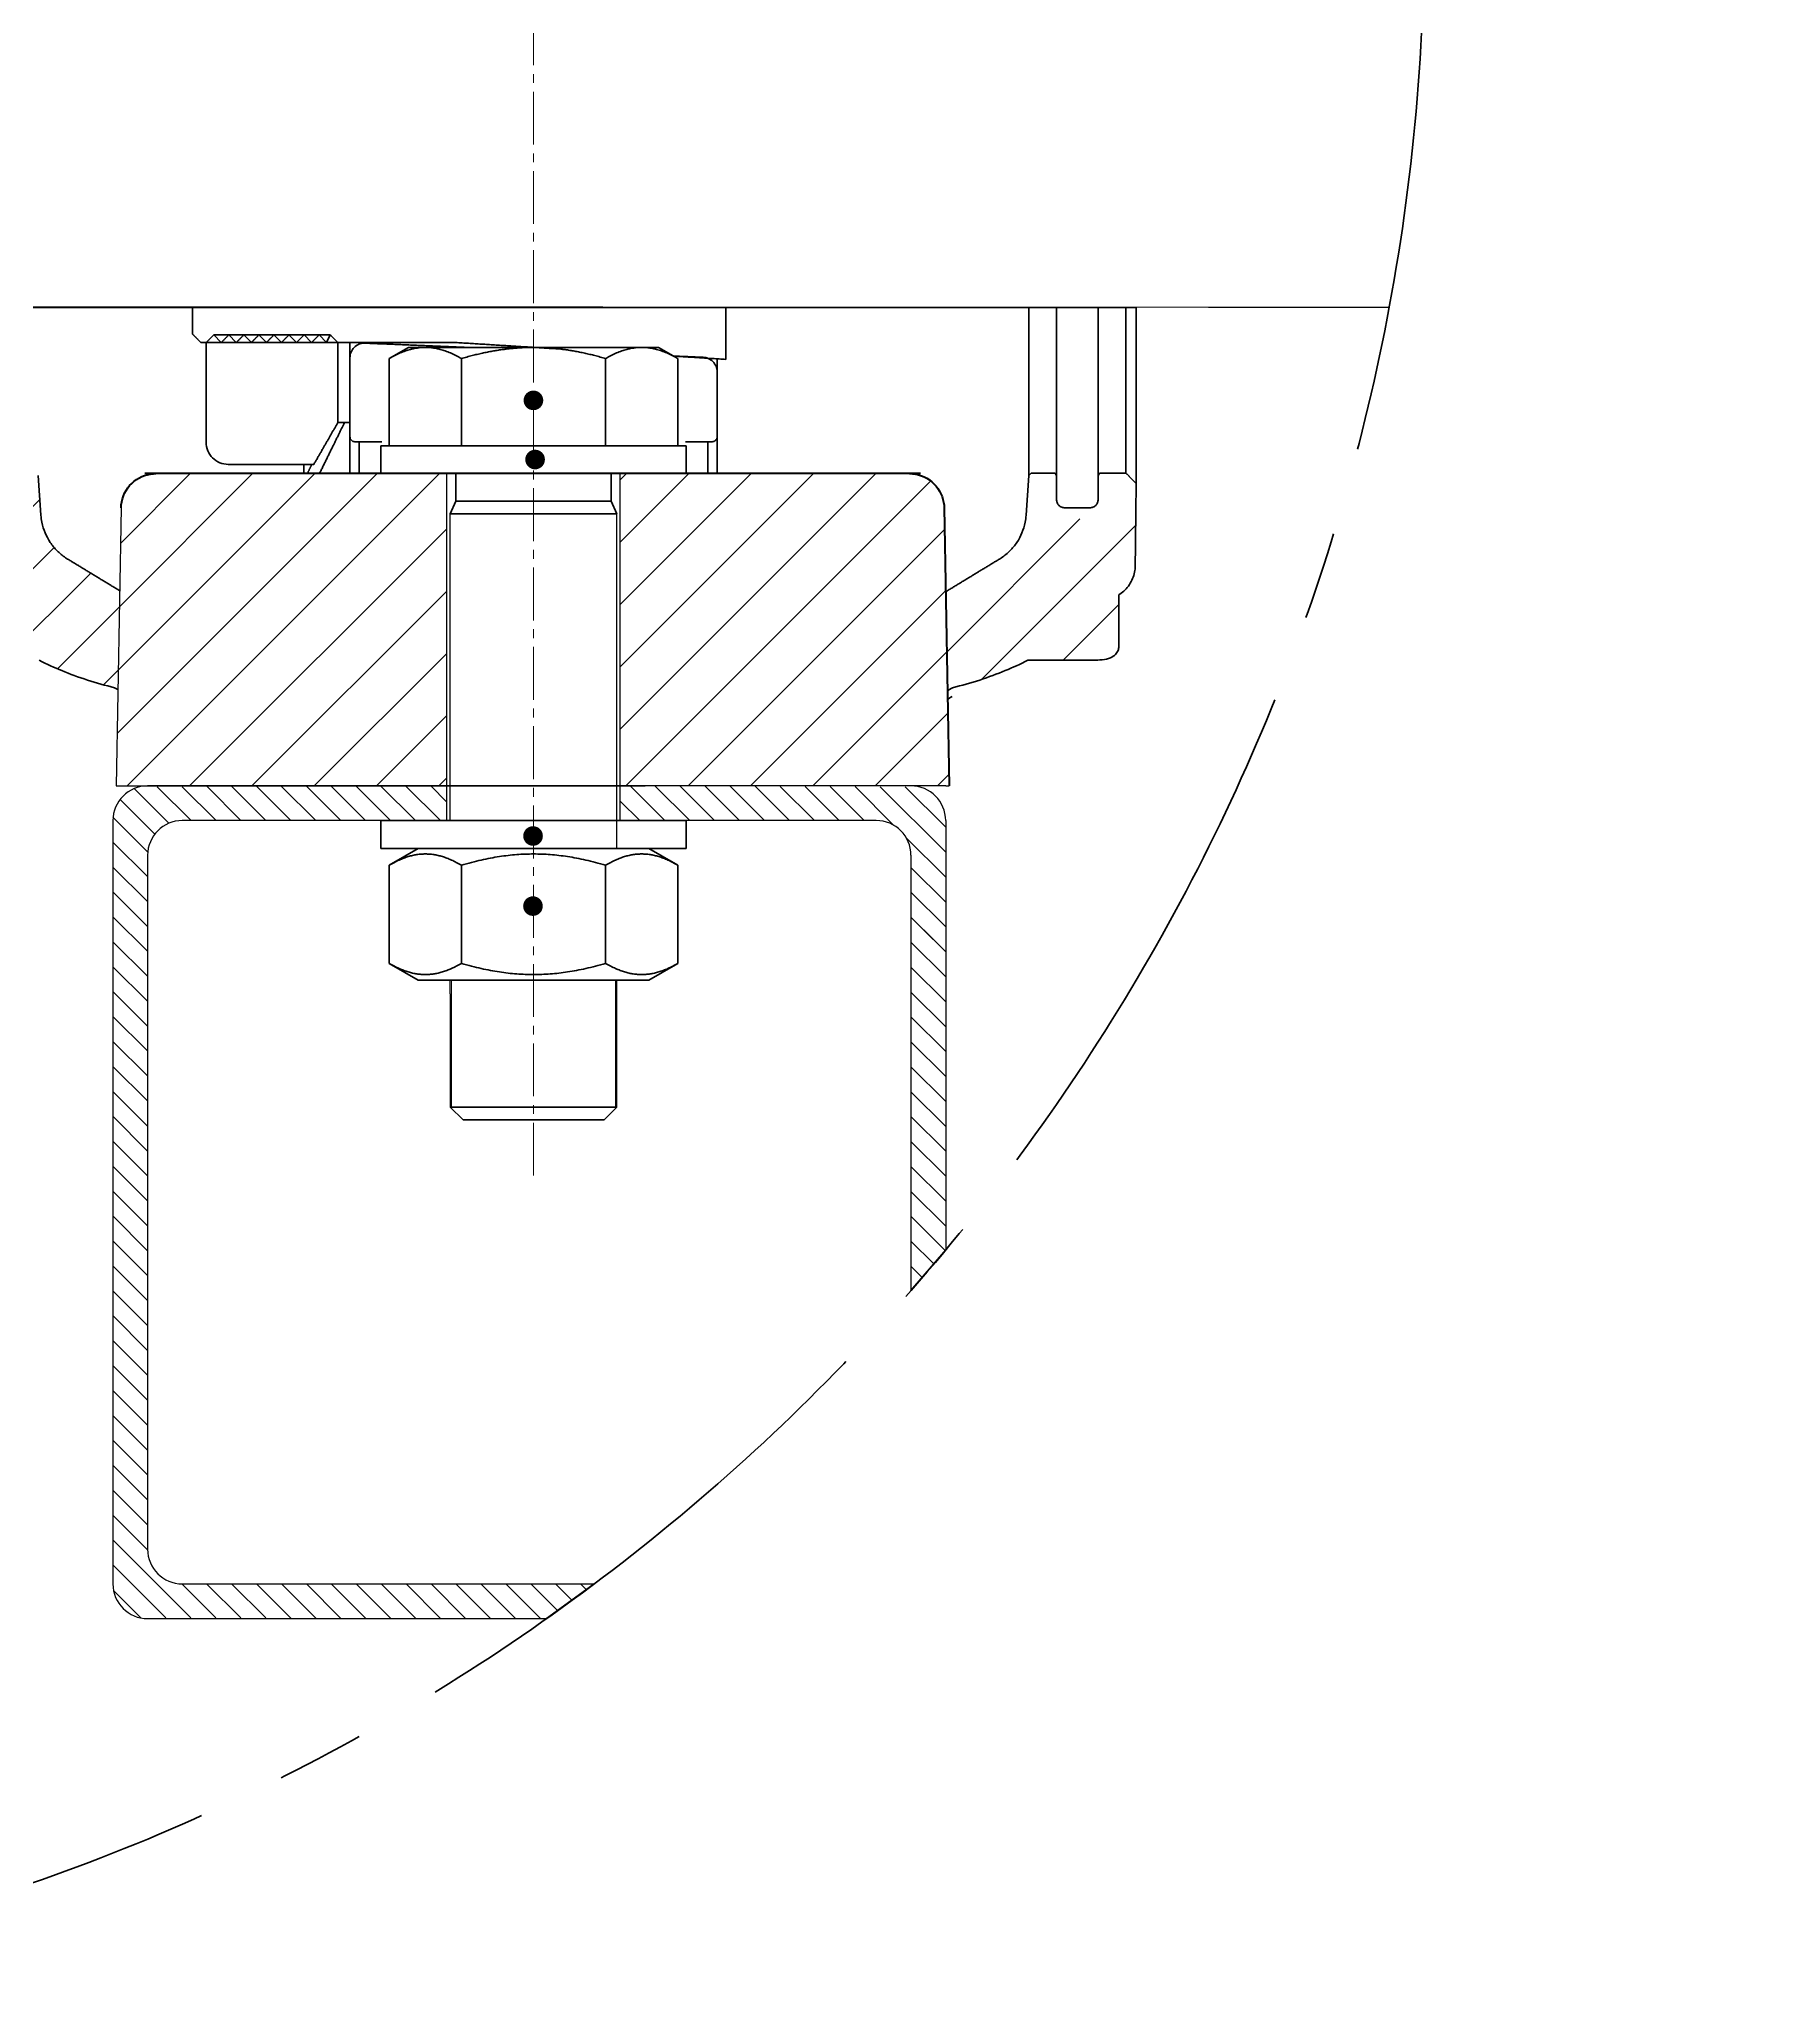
# Model space of a CAD drawing. Header units: millimetres. Extents: x 29178 to 37588, y 1365 to 7305.
# Drawn here: x 34934 to 35561, y 3481 to 4186 of the extents above; entities that cross this region are included whole.
import ezdxf

# ---------------------------------------------------------------- set-up
doc = ezdxf.new("R2010")
doc.units = ezdxf.units.MM
doc.linetypes.add('CENTER2', pattern=[28.575, 19.05, -3.175, 3.175, -3.175])
for name, color, linetype, lineweight in [('AM_0', 7, 'Continuous', 50), ('CENTRO', 1, 'CENTER2', 15), ('CONTORNO', 7, 'Continuous', 35), ('CORTE', 6, 'CENTER2', 35), ('Visível (ISO)', 7, 'Continuous', 35)]:
    doc.layers.add(name, color=color, linetype=linetype, lineweight=lineweight)

msp = doc.modelspace()

# ---------------------------------------------------------------- hatches: boundary and pattern name
h = msp.add_hatch()
h.set_pattern_fill('ANSI31', color=4, scale=5)
edge = h.paths.add_edge_path()
edge.add_spline(control_points=[(34963.38, 3987.21), (34953.76, 3993.05), (34944.63, 3998.6)], knot_values=[0.31271, 0.31271, 0.31271, 1.199794, 1.199794, 1.199794], weights=[1.000235, 1.000451, 1], degree=2, periodic=0)
edge.add_spline(control_points=[(34944.63, 3998.6), (34944.38, 3998.75), (34944.13, 3998.91), (34942.77, 3999.82), (34941.73, 4000.69), (34939.98, 4002.44), (34939.11, 4003.48), (34937.61, 4005.73), (34936.98, 4006.93), (34936.04, 4009.22), (34935.63, 4010.52), (34935.2, 4012.69), (34935.09, 4013.54), (34935.03, 4014.37)], knot_values=[0.412764, 0.412764, 0.412764, 0.412764, 0.445197, 0.445197, 0.593733, 0.593733, 0.742543, 0.742543, 0.891353, 0.891353, 1.040438, 1.040438, 1.135108, 1.135108, 1.135108, 1.135108], degree=3, periodic=0)
edge.add_line((34935.03, 4014.37), (34934.03, 4028.71))
edge.add_line((34934.03, 4028.71), (34933.16, 4029.59))
edge.add_line((34933.16, 4029.59), (34924.55, 4029.59))
edge.add_line((34924.55, 4029.59), (34924.05, 4028.72))
edge.add_line((34924.05, 4028.72), (34924.05, 4019.74))
edge.add_spline(control_points=[(34924.05, 4020.07), (34924.05, 4019.7), (34923.96, 4019.27), (34923.68, 4018.58), (34923.43, 4018.21), (34922.91, 4017.69), (34922.54, 4017.44), (34921.86, 4017.16), (34921.43, 4017.07), (34921.06, 4017.07)], knot_values=[-0.178016, -0.178016, -0.178016, -0.178016, -0.133387, -0.133387, -0.088838, -0.088838, -0.044381, -0.044381, 0, 0, 0, 0], degree=3, periodic=0)
edge.add_line((34921.06, 4017.07), (34911.74, 4017.07))
edge.add_spline(control_points=[(34912.07, 4017.07), (34911.7, 4017.07), (34911.27, 4017.16), (34910.59, 4017.44), (34910.22, 4017.69), (34909.69, 4018.21), (34909.45, 4018.58), (34909.16, 4019.27), (34909.08, 4019.7), (34909.08, 4020.07)], knot_values=[0, 0, 0, 0, 0.044381, 0.044381, 0.088838, 0.088838, 0.133387, 0.133387, 0.178016, 0.178016, 0.178016, 0.178016], degree=3, periodic=0)
edge.add_line((34909.08, 4020.07), (34909.08, 4028.72))
edge.add_line((34909.08, 4028.72), (34908.58, 4029.59))
edge.add_line((34908.58, 4029.59), (34899.1, 4029.59))
edge.add_spline(control_points=[(34899.1, 4029.59), (34897.25, 4027.74), (34895.37, 4025.85)], knot_values=[0, 0, 0, 0.211407, 0.211407, 0.211407], weights=[1, 1.000051, 1], degree=2, periodic=0)
edge.add_spline(control_points=[(34895.37, 4025.85), (34895.53, 4012.02), (34895.72, 3995.99)], knot_values=[17.331748, 17.331748, 17.331748, 17.433233, 17.433233, 17.433233], weights=[1.14897, 1.076167, 1.002507], degree=2, periodic=0)
edge.add_spline(control_points=[(34895.72, 3995.99), (34895.74, 3995.33), (34895.82, 3994.62), (34896.12, 3993.1), (34896.37, 3992.29), (34896.97, 3990.85), (34897.36, 3990.1), (34898.3, 3988.69), (34898.84, 3988.04), (34899.93, 3986.95), (34900.58, 3986.4), (34901.39, 3985.86), (34901.5, 3985.79), (34901.61, 3985.72)], knot_values=[2.248708, 2.248708, 2.248708, 2.248708, 2.326673, 2.326673, 2.41993, 2.41993, 2.513049, 2.513049, 2.606168, 2.606168, 2.699139, 2.699139, 2.713298, 2.713298, 2.713298, 2.713298], degree=3, periodic=0)
edge.add_line((34901.61, 3985.72), (34901.61, 3967.13))
edge.add_spline(control_points=[(34901.61, 3967.13), (34901.61, 3966.65), (34901.72, 3966.1), (34902.1, 3965.17), (34902.46, 3964.64), (34903.31, 3963.78), (34904, 3963.33), (34906.43, 3962.25), (34908.78, 3962.18), (34910.8, 3962.17)], knot_values=[0.453366, 0.453366, 0.453366, 0.453366, 0.510488, 0.510488, 0.574028, 0.574028, 0.656128, 0.656128, 0.894397, 0.894397, 0.894397, 0.894397], degree=3, periodic=0)
edge.add_line((34910.8, 3962.17), (34934.38, 3962.14))
edge.add_spline(control_points=[(34934.38, 3962.14), (34937.13, 3960.76), (34939.87, 3959.51), (34948.4, 3955.98), (34954.87, 3953.83), (34961.57, 3952.25)], knot_values=[41.282444, 41.282444, 41.282444, 41.282444, 41.632218, 41.632218, 42.392289, 42.392289, 42.392289, 42.392289], degree=3, periodic=0)
edge.add_spline(control_points=[(34961.57, 3952.25), (34961.86, 3952.09), (34962.15, 3951.91), (34962.54, 3951.65), (34962.65, 3951.57), (34962.75, 3951.5)], knot_values=[1.726102, 1.726102, 1.726102, 1.726102, 1.76337, 1.76337, 1.777959, 1.777959, 1.777959, 1.777959], degree=3, periodic=0)
edge.add_line((34962.75, 3951.5), (34963.38, 3987.21))
edge = h.paths.add_edge_path()
edge.add_spline(control_points=[(35323.34, 3985.72), (35323.45, 3985.79), (35323.55, 3985.86), (35324.36, 3986.4), (35325.01, 3986.95), (35326.11, 3988.04), (35326.65, 3988.69), (35327.59, 3990.1), (35327.98, 3990.85), (35328.57, 3992.29), (35328.83, 3993.1), (35329.13, 3994.62), (35329.21, 3995.33), (35329.23, 3995.99)], knot_values=[0.264525, 0.264525, 0.264525, 0.264525, 0.278683, 0.278683, 0.371654, 0.371654, 0.464773, 0.464773, 0.557893, 0.557893, 0.651149, 0.651149, 0.729114, 0.729114, 0.729114, 0.729114], degree=3, periodic=0)
edge.add_spline(control_points=[(35329.23, 3995.99), (35329.32, 4003.76), (35329.4, 4011)], knot_values=[0.001727, 0.001727, 0.001727, 0.049127, 0.049127, 0.049127], weights=[1.002507, 1.036911, 1.071128], degree=2, periodic=0)
edge.add_line((35329.4, 4011), (35289.96, 4015.08))
edge.add_line((35289.96, 4015.08), (35289.91, 4014.37))
edge.add_spline(control_points=[(35289.91, 4014.37), (35289.86, 4013.54), (35289.74, 4012.69), (35289.31, 4010.52), (35288.91, 4009.22), (35287.96, 4006.93), (35287.33, 4005.73), (35285.84, 4003.48), (35284.97, 4002.44), (35283.22, 4000.69), (35282.18, 3999.82), (35280.82, 3998.91), (35280.57, 3998.75), (35280.32, 3998.6)], knot_values=[3.623664, 3.623664, 3.623664, 3.623664, 3.718334, 3.718334, 3.867419, 3.867419, 4.016229, 4.016229, 4.165039, 4.165039, 4.313575, 4.313575, 4.346009, 4.346009, 4.346009, 4.346009], degree=3, periodic=0)
edge.add_spline(control_points=[(35280.32, 3998.6), (35270.88, 3992.86), (35260.93, 3986.82)], knot_values=[0, 0, 0, 0.916565, 0.916565, 0.916565], weights=[1, 1.000465, 1.00022], degree=2, periodic=0)
edge.add_line((35260.93, 3986.82), (35261.55, 3951.01))
edge.add_spline(control_points=[(35261.55, 3951.01), (35261.86, 3951.26), (35262.18, 3951.5), (35262.8, 3951.91), (35263.09, 3952.09), (35263.38, 3952.25)], knot_values=[1.162635, 1.162635, 1.162635, 1.162635, 1.207047, 1.207047, 1.244314, 1.244314, 1.244314, 1.244314], degree=3, periodic=0)
edge.add_spline(control_points=[(35263.38, 3952.25), (35270.08, 3953.84), (35276.58, 3955.99), (35285.1, 3959.52), (35287.83, 3960.77), (35290.57, 3962.14)], knot_values=[44.571159, 44.571159, 44.571159, 44.571159, 45.332821, 45.332821, 45.680994, 45.680994, 45.680994, 45.680994], degree=3, periodic=0)
edge.add_line((35290.57, 3962.14), (35314.14, 3962.17))
edge.add_spline(control_points=[(35314.14, 3962.17), (35316.16, 3962.18), (35318.51, 3962.25), (35320.95, 3963.33), (35321.64, 3963.78), (35322.48, 3964.64), (35322.84, 3965.17), (35323.22, 3966.1), (35323.34, 3966.65), (35323.34, 3967.13)], knot_values=[0.919067, 0.919067, 0.919067, 0.919067, 1.157336, 1.157336, 1.239437, 1.239437, 1.302976, 1.302976, 1.360098, 1.360098, 1.360098, 1.360098], degree=3, periodic=0)
edge.add_line((35323.34, 3967.13), (35323.34, 3985.72))
edge = h.paths.add_edge_path()
edge.add_line((35012.65, 4489.49), (35024.33, 4489.49))
edge.add_line((35024.33, 4489.49), (35023.57, 4525.95))
edge.add_line((35023.57, 4525.95), (34980.16, 4524.31))
edge.add_spline(control_points=[(34980.16, 4524.31), (34979.48, 4524.3), (34978.75, 4524.22), (34977.21, 4523.91), (34976.4, 4523.66), (34974.98, 4523.07), (34974.23, 4522.68), (34972.84, 4521.75), (34972.19, 4521.21), (34971.1, 4520.12), (34970.56, 4519.47), (34969.63, 4518.07), (34969.23, 4517.32), (34968.64, 4515.89), (34968.39, 4515.08), (34968.08, 4513.53), (34968, 4512.78), (34967.99, 4512.08)], knot_values=[2.233798, 2.233798, 2.233798, 2.233798, 2.314138, 2.314138, 2.40665, 2.40665, 2.499237, 2.499237, 2.591824, 2.591824, 2.684506, 2.684506, 2.777187, 2.777187, 2.869956, 2.869956, 2.95232, 2.95232, 2.95232, 2.95232], degree=3, periodic=0)
edge.add_spline(control_points=[(34967.99, 4512.08), (34967.99, 4511.95), (34967.98, 4511.82)], knot_values=[21.809522, 21.809522, 21.809522, 21.810141, 21.810141, 21.810141], weights=[1.001626, 1.002082, 1.002537], degree=2, periodic=0)
edge.add_spline(control_points=[(34967.98, 4511.82), (34967.97, 4511.12), (34967.89, 4510.37), (34967.58, 4508.81), (34967.33, 4508), (34966.74, 4506.57), (34966.35, 4505.82), (34965.41, 4504.42), (34964.87, 4503.77), (34963.78, 4502.68), (34963.13, 4502.13), (34962.15, 4501.48), (34961.86, 4501.3), (34961.57, 4501.14)], knot_values=[1.726102, 1.726102, 1.726102, 1.726102, 1.808638, 1.808638, 1.901598, 1.901598, 1.994481, 1.994481, 2.087365, 2.087365, 2.180145, 2.180145, 2.217413, 2.217413, 2.217413, 2.217413], degree=3, periodic=0)
edge.add_spline(control_points=[(34961.57, 4501.14), (34954.87, 4499.55), (34948.4, 4497.41), (34939.87, 4493.88), (34937.13, 4492.63), (34934.38, 4491.25)], knot_values=[41.282444, 41.282444, 41.282444, 41.282444, 42.042515, 42.042515, 42.392289, 42.392289, 42.392289, 42.392289], degree=3, periodic=0)
edge.add_line((34934.38, 4491.25), (34910.8, 4491.21))
edge.add_spline(control_points=[(34910.8, 4491.21), (34908.78, 4491.2), (34906.43, 4491.14), (34904, 4490.06), (34903.31, 4489.61), (34902.46, 4488.75), (34902.1, 4488.22), (34901.72, 4487.29), (34901.61, 4486.73), (34901.61, 4486.26)], knot_values=[0.453366, 0.453366, 0.453366, 0.453366, 0.691635, 0.691635, 0.773735, 0.773735, 0.837275, 0.837275, 0.894397, 0.894397, 0.894397, 0.894397], degree=3, periodic=0)
edge.add_line((34901.61, 4486.26), (34901.61, 4467.66))
edge.add_spline(control_points=[(34901.61, 4467.66), (34901.5, 4467.6), (34901.39, 4467.53), (34900.58, 4466.99), (34899.93, 4466.44), (34898.84, 4465.35), (34898.3, 4464.69), (34897.36, 4463.29), (34896.97, 4462.54), (34896.37, 4461.1), (34896.12, 4460.29), (34895.82, 4458.77), (34895.74, 4458.06), (34895.72, 4457.4)], knot_values=[2.248708, 2.248708, 2.248708, 2.248708, 2.262866, 2.262866, 2.355838, 2.355838, 2.448957, 2.448957, 2.542076, 2.542076, 2.635333, 2.635333, 2.713298, 2.713298, 2.713298, 2.713298], degree=3, periodic=0)
edge.add_spline(control_points=[(34895.72, 4457.4), (34895.53, 4441.37), (34895.37, 4427.54)], knot_values=[17.331748, 17.331748, 17.331748, 17.433233, 17.433233, 17.433233], weights=[1.002507, 1.076167, 1.14897], degree=2, periodic=0)
edge.add_spline(control_points=[(34895.37, 4427.54), (34897.25, 4425.65), (34899.1, 4423.8)], knot_values=[0, 0, 0, 0.211407, 0.211407, 0.211407], weights=[1, 1.000051, 1], degree=2, periodic=0)
edge.add_line((34899.1, 4423.8), (34908.58, 4423.8))
edge.add_line((34908.58, 4423.8), (34909.08, 4424.67))
edge.add_line((34909.08, 4424.67), (34909.08, 4433.84))
edge.add_spline(control_points=[(34909.08, 4433.32), (34909.08, 4433.69), (34909.16, 4434.12), (34909.45, 4434.81), (34909.69, 4435.18), (34910.22, 4435.7), (34910.59, 4435.95), (34911.27, 4436.23), (34911.7, 4436.32), (34912.07, 4436.32)], knot_values=[0, 0, 0, 0, 0.044628, 0.044628, 0.089178, 0.089178, 0.133634, 0.133634, 0.178016, 0.178016, 0.178016, 0.178016], degree=3, periodic=0)
edge.add_line((34912.07, 4436.32), (34921.58, 4436.32))
edge.add_spline(control_points=[(34921.06, 4436.32), (34921.43, 4436.32), (34921.86, 4436.23), (34922.54, 4435.95), (34922.91, 4435.7), (34923.43, 4435.18), (34923.68, 4434.81), (34923.96, 4434.12), (34924.05, 4433.69), (34924.05, 4433.32)], knot_values=[-0.178016, -0.178016, -0.178016, -0.178016, -0.133634, -0.133634, -0.089178, -0.089178, -0.044628, -0.044628, 0, 0, 0, 0], degree=3, periodic=0)
edge.add_line((34924.05, 4433.32), (34924.05, 4424.67))
edge.add_line((34924.05, 4424.67), (34924.55, 4423.8))
edge.add_line((34924.55, 4423.8), (34933.16, 4423.8))
edge.add_line((34933.16, 4423.8), (34934.03, 4424.67))
edge.add_line((34934.03, 4424.67), (34935.03, 4439.02))
edge.add_spline(control_points=[(34935.03, 4439.02), (34935.09, 4439.85), (34935.2, 4440.7), (34935.63, 4442.87), (34936.04, 4444.17), (34936.98, 4446.46), (34937.61, 4447.66), (34939.11, 4449.91), (34939.98, 4450.95), (34941.73, 4452.7), (34942.77, 4453.57), (34944.13, 4454.48), (34944.38, 4454.64), (34944.63, 4454.79)], knot_values=[0.412764, 0.412764, 0.412764, 0.412764, 0.507433, 0.507433, 0.656519, 0.656519, 0.805329, 0.805329, 0.954139, 0.954139, 1.102674, 1.102674, 1.135108, 1.135108, 1.135108, 1.135108], degree=3, periodic=0)
edge.add_spline(control_points=[(34944.63, 4454.79), (34956.98, 4462.29), (34970.22, 4470.34)], knot_values=[0, 0, 0, 1.199794, 1.199794, 1.199794], weights=[1, 1.000609, 1], degree=2, periodic=0)
edge.add_spline(control_points=[(34970.22, 4470.34), (34971.12, 4470.88), (34972.04, 4471.34), (34974.07, 4472.18), (34975.36, 4472.59), (34978, 4473.11), (34979.35, 4473.23), (34980.58, 4473.23)], knot_values=[0, 0, 0, 0, 0.115908, 0.115908, 0.264072, 0.264072, 0.412235, 0.412235, 0.412235, 0.412235], degree=3, periodic=0)
edge.add_line((34980.58, 4473.23), (35012.65, 4473.23))
edge.add_line((35012.65, 4473.23), (35012.65, 4489.49))
edge = h.paths.add_edge_path()
edge.add_line((35112.47, 4532.43), (35077.04, 4532.43))
edge.add_spline(control_points=[(35077.04, 4532.43), (35076.72, 4530.2), (35076.4, 4527.95)], knot_values=[0.030538, 0.030538, 0.030538, 0.21196, 0.21196, 0.21196], weights=[1, 1.000011, 1.000003], degree=2, periodic=0)
edge.add_line((35076.4, 4527.95), (35058.34, 4527.27))
edge.add_line((35058.34, 4527.27), (35038.98, 4489.49))
edge.add_line((35038.98, 4489.49), (35112.47, 4489.49))
edge.add_line((35112.47, 4489.49), (35112.47, 4532.43))
edge = h.paths.add_edge_path()
edge.add_line((35181.11, 4526.72), (35148.55, 4527.95))
edge.add_spline(control_points=[(35148.55, 4527.95), (35148.23, 4530.2), (35147.91, 4532.43)], knot_values=[0, 0, 0, 0.181422, 0.181422, 0.181422], weights=[1.000003, 1.000011, 1], degree=2, periodic=0)
edge.add_line((35147.91, 4532.43), (35112.47, 4532.43))
edge.add_line((35112.47, 4532.43), (35112.47, 4489.49))
edge.add_line((35112.47, 4489.49), (35140.68, 4489.49))
edge.add_line((35140.68, 4489.49), (35181.11, 4526.72))
h = msp.add_hatch(color=4)
h.dxf.hatch_style = 1
edge = h.paths.add_edge_path()
edge.add_arc((35112.44, 4055.77), 3.54, 0, 360)
h = msp.add_hatch(color=4)
h.dxf.hatch_style = 1
edge = h.paths.add_edge_path()
edge.add_arc((35113.04, 4034.46), 3.54, 0, 360)
h = msp.add_hatch()
h.set_pattern_fill('ANSI31', color=4, scale=5)
h.paths.add_polyline_path([(35081.22, 4029.37), (35057.47, 4029.37), (34976.4, 4029.37), (34975.52, 4029.34), (34974.44, 4029.22), (34973.37, 4029), (34972.33, 4028.69), (34971.31, 4028.29), (34970.34, 4027.8), (34969.41, 4027.23), (34968.53, 4026.59), (34967.71, 4025.86), (34966.96, 4025.07), (34966.28, 4024.22), (34965.68, 4023.31), (34965.16, 4022.35), (34964.73, 4021.35), (34964.38, 4020.32), (34964.13, 4019.26), (34963.97, 4018.18), (34963.9, 4017.09), (34962.15, 3916.87), (35081.22, 3916.87)])
h.paths.add_polyline_path([(35260.4, 4017.09), (35260.35, 4017.96), (35260.21, 4019.04), (35259.98, 4020.11), (35259.65, 4021.15), (35259.23, 4022.15), (35258.73, 4023.12), (35258.14, 4024.04), (35257.48, 4024.91), (35256.74, 4025.71), (35255.94, 4026.45), (35255.07, 4027.11), (35254.15, 4027.7), (35253.18, 4028.2), (35252.18, 4028.62), (35251.14, 4028.94), (35250.07, 4029.18), (35248.99, 4029.32), (35247.9, 4029.37), (35143.72, 4029.37), (35143.72, 3916.87), (35260.95, 3916.87), (35262.15, 3916.87)])
h = msp.add_hatch()
h.set_pattern_fill('ANSI31', color=4, scale=2, angle=90)
h.paths.add_polyline_path([(35248.45, 3866.85), (35260.95, 3863.56), (35260.95, 3785.99), (35248.45, 3794.47)])
h.paths.add_polyline_path([(35248.45, 3794.47), (35260.95, 3785.99), (35260.95, 3749.67), (35248.45, 3735.03)])
edge = h.paths.add_edge_path()
edge.add_arc((34973.43, 3904.43), 12.5, 75.79696, 177.33126, ccw=False)
edge.add_line((34976.5, 3916.55), (35081.22, 3916.87))
edge.add_line((35081.22, 3916.87), (35081.22, 3904.37))
edge.add_line((35081.22, 3904.37), (35057.47, 3904.37))
edge.add_line((35057.47, 3904.37), (34989, 3904.37))
edge.add_arc((34986.39, 3891.68), 12.95, 78.38239, 175.39967)
edge.add_line((34973.48, 3892.72), (34973.45, 3642.52))
edge.add_arc((34986.4, 3642.07), 12.96, 178.0161, 281.56339)
edge.add_line((34989, 3629.37), (35134.34, 3629.37))
edge.add_line((35134.34, 3629.37), (35117.13, 3616.87))
edge.add_line((35117.13, 3616.87), (34970.72, 3617.17))
edge.add_arc((34973.47, 3629.4), 12.54, 177.19615, 257.3317, ccw=False)
edge.add_line((34960.95, 3630.02), (34960.95, 3905.02))
h = msp.add_hatch()
h.set_pattern_fill('ANSI31', color=4, scale=2, angle=90)
edge = h.paths.add_edge_path()
edge.add_line((35143.72, 3916.87), (35251.27, 3916.55))
edge.add_arc((35248.45, 3904.37), 12.5, 0, 76.94022, ccw=False)
edge.add_line((35260.95, 3904.37), (35260.95, 3859.6))
edge.add_line((35260.95, 3859.6), (35248.45, 3862.96))
edge.add_line((35248.45, 3862.96), (35248.45, 3892.52))
edge.add_arc((35235.96, 3891.86), 12.51, 2.99524, 89.21215)
edge.add_line((35236.13, 3904.37), (35143.72, 3904.37))
edge.add_line((35143.72, 3904.37), (35143.72, 3916.87))
h = msp.add_hatch(color=4)
h.dxf.hatch_style = 1
edge = h.paths.add_edge_path()
edge.add_arc((35112.3, 3898.82), 3.54, 0, 360)
h = msp.add_hatch(color=4)
h.dxf.hatch_style = 1
edge = h.paths.add_edge_path()
edge.add_arc((35112.27, 3873.56), 3.54, 0, 360)

# ---------------------------------------------------------------- linework, layer by layer
at = {"color": 7}
for p, q in [((35355.66, 4089.19), (33953.75, 4090.02)), ((35420.58, 4089.19), (35355.66, 4089.19))]:
    msp.add_line(p, q, dxfattribs=at)
for p, q in [((34895.37, 4089.19), (35329.57, 4089.19)), ((35081.22, 3904.37), (35081.22, 4029.37)), ((35143.72, 3904.37), (35143.72, 4029.37)), ((34963.9, 4017.09), (34962.15, 3916.87)), ((35082.47, 3904.37), (35082.47, 4014.87)), ((35142.47, 3904.37), (35142.47, 4014.87)), ((34962.15, 3916.87), (34973.45, 3916.87)), ((34962.15, 3916.87), (35152.71, 3916.87)), ((35260.95, 3916.87), (34973.45, 3916.87)), ((35260.95, 3916.87), (35262.15, 3916.87)), ((34960.95, 3904.37), (34960.95, 3629.37)), ((35235.95, 3904.37), (34985.95, 3904.37)), ((35142.47, 3894.37), (35142.47, 3904.37)), ((35260.95, 3904.37), (35260.95, 3749.67)), ((34973.45, 3891.87), (34973.45, 3641.87)), ((35248.45, 3891.87), (35248.45, 3735.03)), ((35082.47, 3841.97), (35082.47, 3846.87)), ((35142.47, 3841.97), (35142.47, 3846.87)), ((35082.47, 3841.97), (35082.47, 3821.57)), ((35142.47, 3801.17), (35142.47, 3841.97)), ((35082.47, 3821.57), (35082.47, 3801.17)), ((35248.45, 3735.03), (35260.95, 3749.67)), ((34985.95, 3629.37), (35134.34, 3629.37)), ((35134.34, 3629.37), (35117.13, 3616.87)), ((34973.45, 3616.87), (35117.13, 3616.87))]:
    msp.add_line(p, q)
at = {"color": 1, "lineweight": 15}
for p, q in [((35082.97, 3846.87), (35082.97, 3801.17)), ((35141.97, 3801.17), (35141.97, 3846.97))]:
    msp.add_line(p, q, dxfattribs=at)
for centre, start, end in [((34973.45, 3904.37), 90, 180), ((35248.45, 3904.37), 0, 90), ((34985.95, 3891.87), 90, 180), ((35235.95, 3891.87), 0, 90), ((34985.95, 3641.87), 180, 270), ((34973.45, 3629.37), 180, 270)]:
    msp.add_arc(centre, 12.5, start, end)
at = {"layer": 'AM_0'}
for p, q in [((35251.84, 4029.37), (34972.46, 4029.37)), ((35260.4, 4017.09), (35262.15, 3916.87))]:
    msp.add_line(p, q, dxfattribs=at)
for points in [[(34963.9, 4017.09), (34963.97, 4018.18), (34964.13, 4019.26), (34964.38, 4020.32), (34964.73, 4021.35), (34965.16, 4022.35), (34965.68, 4023.31), (34966.28, 4024.22), (34966.96, 4025.07), (34967.71, 4025.86), (34968.53, 4026.59), (34969.41, 4027.23), (34970.34, 4027.8), (34971.31, 4028.29), (34972.33, 4028.69), (34973.37, 4029), (34974.44, 4029.22), (34975.52, 4029.34), (34976.4, 4029.37)], [(35247.9, 4029.37), (35248.99, 4029.32), (35250.07, 4029.18), (35251.14, 4028.94), (35252.18, 4028.62), (35253.18, 4028.2), (35254.15, 4027.7), (35255.07, 4027.11), (35255.94, 4026.45), (35256.74, 4025.71), (35257.48, 4024.91), (35258.14, 4024.04), (35258.73, 4023.12), (35259.23, 4022.15), (35259.65, 4021.15), (35259.98, 4020.11), (35260.21, 4019.04), (35260.35, 4017.96), (35260.4, 4017.09)]]:
    msp.add_lwpolyline(points, dxfattribs=at)
at = {"layer": 'CENTRO'}
msp.add_line((35112.47, 3776.46), (35112.47, 4573.44), dxfattribs=at)
at = {"layer": 'CONTORNO'}
for p, q in [((34989.56, 4089.19), (34989.56, 4079.71)), ((35181.73, 4089.19), (34989.56, 4089.19)), ((35181.73, 4070.55), (35181.73, 4089.19)), ((35290.91, 4028.71), (35290.91, 4089.19)), ((35300.89, 4028.72), (35300.89, 4089.19)), ((35315.87, 4028.72), (35315.87, 4089.19)), ((35325.85, 4029.59), (35325.85, 4089.19)), ((35329.57, 4025.85), (35329.57, 4089.19)), ((35039.27, 4079.34), (34997.26, 4079.34)), ((34997.26, 4079.34), (34999.98, 4076.62)), ((35002.68, 4079.34), (35005.4, 4076.62)), ((35008.1, 4079.34), (35010.82, 4076.62)), ((35013.52, 4079.34), (35016.24, 4076.62)), ((35018.94, 4079.34), (35021.66, 4076.62)), ((35024.36, 4079.34), (35027.09, 4076.62)), ((35029.79, 4079.34), (35032.51, 4076.62)), ((35035.21, 4079.34), (35037.93, 4076.62)), ((35037.93, 4076.62), (35039.27, 4079.34)), ((34992.62, 4076.62), (35084.4, 4076.62)), ((34994.55, 4076.62), (34994.55, 4040.66)), ((35041.97, 4047.76), (35041.97, 4076.62)), ((35041.97, 4076.62), (35041.97, 4047.76)), ((35046.34, 4076.62), (35041.97, 4076.62)), ((35046.34, 4047.76), (35046.34, 4076.62)), ((35046.34, 4071.12), (35046.34, 4042.62)), ((35178.61, 4066.02), (35178.61, 4070.75)), ((35178.61, 4042.62), (35178.61, 4066.02)), ((35041.97, 4047.76), (35046.34, 4047.76)), ((35046.34, 4029.37), (35046.34, 4042.62)), ((35178.61, 4029.37), (35178.61, 4042.62)), ((35048.09, 4040.87), (35057.78, 4040.87)), ((35049.69, 4040.69), (35049.69, 4029.37)), ((35167.17, 4040.87), (35176.86, 4040.87)), ((35175.25, 4029.37), (35175.25, 4040.69)), ((34935.03, 4014.37), (34934.03, 4028.71)), ((35002.46, 4032.72), (35033.33, 4032.72)), ((35029.75, 4029.37), (35029.75, 4032.72)), ((35289.91, 4014.37), (35290.91, 4028.71)), ((35291.78, 4029.59), (35290.91, 4028.71)), ((35300.39, 4029.59), (35291.78, 4029.59)), ((35300.89, 4028.72), (35300.39, 4029.59)), ((35300.89, 4020.07), (35300.89, 4028.72)), ((35316.37, 4029.59), (35315.87, 4028.72)), ((35315.87, 4028.72), (35315.87, 4020.07)), ((35325.85, 4029.59), (35316.37, 4029.59)), ((35312.87, 4017.07), (35303.89, 4017.07)), ((35323.34, 3967.13), (35323.34, 3985.72)), ((35314.14, 3962.17), (35290.57, 3962.14))]:
    msp.add_line(p, q, dxfattribs=at)
for points, weights in [([(34989.56, 4079.71), (34991.08, 4078.18), (34992.62, 4076.62)], [1, 1.0000645229, 1]), ([(34997.26, 4079.34), (34995.92, 4078), (34994.55, 4076.62)], [1, 1.00005008404, 1]), ([(35002.68, 4079.34), (35001.34, 4078), (34999.98, 4076.62)], [1, 1.00005008404, 1]), ([(35008.1, 4079.34), (35006.76, 4078), (35005.4, 4076.62)], [1, 1.00005008404, 1]), ([(35013.52, 4079.34), (35012.18, 4078), (35010.82, 4076.62)], [1, 1.00005008404, 1]), ([(35018.94, 4079.34), (35017.61, 4078), (35016.24, 4076.62)], [1, 1.00005008404, 1]), ([(35024.36, 4079.34), (35023.03, 4078), (35021.66, 4076.62)], [1, 1.00005008404, 1]), ([(35029.79, 4079.34), (35028.45, 4078), (35027.09, 4076.62)], [1, 1.00005008404, 1]), ([(35035.21, 4079.34), (35033.87, 4078), (35032.51, 4076.62)], [1, 1.00005008404, 1]), ([(35041.97, 4076.62), (35040.61, 4078), (35039.27, 4079.34)], [1, 1.00005008428, 1]), ([(35088.09, 4074.87), (35069.84, 4075.64), (35051.8, 4076.39)], [1.00007012639, 1.00005022481, 1]), ([(35084.4, 4076.62), (35103.19, 4075.45), (35122.31, 4074.26)], [1, 1.00009244576, 1.00011190768]), ([(35173.58, 4071.29), (35168.24, 4071.51), (35162.91, 4071.73)], [1, 1.00001434401, 1.00002621471]), ([(35162.92, 4071.72), (35172.29, 4071.14), (35181.73, 4070.55)], [1.0000720347, 1.00004445633, 1]), ([(35033.33, 4032.72), (35037.84, 4040.57), (35041.97, 4047.76)], [1, 1.00094093774, 1]), ([(35035.34, 4029.37), (35040.1, 4039.06), (35044.37, 4047.76)], [1.00173744747, 1.00283879134, 1.00100839898]), ([(35032.62, 4032.72), (35031.8, 4031.06), (35030.97, 4029.37)], [1.00203244058, 1.00192953507, 1.00173744748]), ([(35329.57, 4025.85), (35327.69, 4027.74), (35325.85, 4029.59)], [1, 1.0000505235, 1]), ([(35329.23, 3995.99), (35329.41, 4012.02), (35329.57, 4025.85)], [1.00250743476, 1.07616734029, 1.14896956128]), ([(34963.38, 3987.21), (34953.76, 3993.05), (34944.63, 3998.6)], [1.00023484512, 1.00045052255, 1]), ([(35280.32, 3998.6), (35270.88, 3992.86), (35260.93, 3986.82)], [1, 1.00046549509, 1.00021977363])]:
    msp.add_rational_spline(points, weights, degree=2, dxfattribs=at)
for points, knots in [([(35051.8, 4076.39), (35051.72, 4076.4), (35051.65, 4076.4), (35050.93, 4076.4), (35050.17, 4076.25), (35048.98, 4075.75), (35048.33, 4075.32), (35047.42, 4074.4), (35046.99, 4073.75), (35046.49, 4072.54), (35046.34, 4071.77), (35046.34, 4071.12)], [0.615386, 0.615386, 0.615386, 0.615386, 0.6239737, 0.6239737, 0.7015594, 0.7015594, 0.7794145, 0.7794145, 0.8575833, 0.8575833, 0.9359916, 0.9359916, 0.9359916, 0.9359916]), ([(35178.61, 4066.02), (35178.61, 4066.67), (35178.46, 4067.44), (35177.96, 4068.64), (35177.53, 4069.29), (35176.61, 4070.21), (35175.97, 4070.64), (35174.84, 4071.11), (35174.18, 4071.26), (35173.58, 4071.29)], [0.3118918, 0.3118918, 0.3118918, 0.3118918, 0.390255, 0.390255, 0.4683946, 0.4683946, 0.5462423, 0.5462423, 0.6152517, 0.6152517, 0.6152517, 0.6152517]), ([(35046.34, 4042.62), (35046.34, 4042.4), (35046.39, 4042.15), (35046.55, 4041.75), (35046.7, 4041.53), (35047, 4041.23), (35047.22, 4041.08), (35047.62, 4040.92), (35047.87, 4040.87), (35048.09, 4040.87)], [-0.1038929, -0.1038929, -0.1038929, -0.1038929, -0.0778265, -0.0778265, -0.0518191, -0.0518191, -0.0258811, -0.0258811, 0, 0, 0, 0]), ([(35176.86, 4040.87), (35177.08, 4040.87), (35177.33, 4040.92), (35177.73, 4041.08), (35177.94, 4041.23), (35178.25, 4041.53), (35178.39, 4041.75), (35178.56, 4042.15), (35178.61, 4042.4), (35178.61, 4042.62)], [0, 0, 0, 0, 0.0258811, 0.0258811, 0.0518191, 0.0518191, 0.0778265, 0.0778265, 0.1038929, 0.1038929, 0.1038929, 0.1038929]), ([(34994.55, 4040.66), (34994.55, 4039.68), (34994.78, 4038.52), (34995.53, 4036.71), (34996.18, 4035.73), (34997.56, 4034.35), (34998.53, 4033.7), (35000.34, 4032.95), (35001.48, 4032.72), (35002.46, 4032.72)], [-0.4699396, -0.4699396, -0.4699396, -0.4699396, -0.3520441, -0.3520441, -0.2344192, -0.2344192, -0.1170923, -0.1170923, 0, 0, 0, 0]), ([(34944.63, 3998.6), (34944.38, 3998.75), (34944.13, 3998.91), (34942.77, 3999.82), (34941.73, 4000.69), (34939.98, 4002.44), (34939.11, 4003.48), (34937.61, 4005.73), (34936.98, 4006.93), (34936.04, 4009.22), (34935.63, 4010.52), (34935.2, 4012.69), (34935.09, 4013.54), (34935.03, 4014.37)], [0.4127636, 0.4127636, 0.4127636, 0.4127636, 0.4451971, 0.4451971, 0.5937327, 0.5937327, 0.7425428, 0.7425428, 0.8913528, 0.8913528, 1.0404381, 1.0404381, 1.1351077, 1.1351077, 1.1351077, 1.1351077]), ([(35289.91, 4014.37), (35289.86, 4013.54), (35289.74, 4012.69), (35289.31, 4010.52), (35288.91, 4009.22), (35287.96, 4006.93), (35287.33, 4005.73), (35285.84, 4003.48), (35284.97, 4002.44), (35283.22, 4000.69), (35282.18, 3999.82), (35280.82, 3998.91), (35280.57, 3998.75), (35280.32, 3998.6)], [3.6236644, 3.6236644, 3.6236644, 3.6236644, 3.718334, 3.718334, 3.8674193, 3.8674193, 4.0162294, 4.0162294, 4.1650394, 4.1650394, 4.313575, 4.313575, 4.3460085, 4.3460085, 4.3460085, 4.3460085]), ([(35303.89, 4017.07), (35303.52, 4017.07), (35303.08, 4017.16), (35302.4, 4017.44), (35302.03, 4017.69), (35301.51, 4018.21), (35301.26, 4018.58), (35300.98, 4019.27), (35300.89, 4019.7), (35300.89, 4020.07)], [0, 0, 0, 0, 0.0443814, 0.0443814, 0.0888381, 0.0888381, 0.1333873, 0.1333873, 0.1780158, 0.1780158, 0.1780158, 0.1780158]), ([(35315.87, 4020.07), (35315.87, 4019.7), (35315.78, 4019.27), (35315.5, 4018.58), (35315.25, 4018.21), (35314.73, 4017.69), (35314.36, 4017.44), (35313.68, 4017.16), (35313.24, 4017.07), (35312.87, 4017.07)], [-0.1780158, -0.1780158, -0.1780158, -0.1780158, -0.1333873, -0.1333873, -0.0888381, -0.0888381, -0.0443814, -0.0443814, 0, 0, 0, 0]), ([(35323.34, 3985.72), (35323.45, 3985.79), (35323.55, 3985.86), (35324.36, 3986.4), (35325.01, 3986.95), (35326.11, 3988.04), (35326.65, 3988.69), (35327.59, 3990.1), (35327.98, 3990.85), (35328.57, 3992.29), (35328.83, 3993.1), (35329.13, 3994.62), (35329.21, 3995.33), (35329.23, 3995.99)], [0.2645246, 0.2645246, 0.2645246, 0.2645246, 0.278683, 0.278683, 0.3716542, 0.3716542, 0.4647733, 0.4647733, 0.5578925, 0.5578925, 0.6511492, 0.6511492, 0.7291144, 0.7291144, 0.7291144, 0.7291144]), ([(35314.14, 3962.17), (35316.16, 3962.18), (35318.51, 3962.25), (35320.95, 3963.33), (35321.64, 3963.78), (35322.48, 3964.64), (35322.84, 3965.17), (35323.22, 3966.1), (35323.34, 3966.65), (35323.34, 3967.13)], [0.9190673, 0.9190673, 0.9190673, 0.9190673, 1.1573362, 1.1573362, 1.2394366, 1.2394366, 1.3029764, 1.3029764, 1.3600982, 1.3600982, 1.3600982, 1.3600982]), ([(34934.38, 3962.14), (34937.13, 3960.76), (34939.87, 3959.51), (34948.4, 3955.98), (34954.87, 3953.83), (34961.57, 3952.25)], [41.282444, 41.282444, 41.282444, 41.282444, 41.632218, 41.632218, 42.392289, 42.392289, 42.392289, 42.392289]), ([(35263.38, 3952.25), (35270.08, 3953.84), (35276.58, 3955.99), (35285.1, 3959.52), (35287.83, 3960.77), (35290.57, 3962.14)], [44.571159, 44.571159, 44.571159, 44.571159, 45.332821, 45.332821, 45.680994, 45.680994, 45.680994, 45.680994]), ([(34961.57, 3952.25), (34961.86, 3952.09), (34962.15, 3951.91), (34962.54, 3951.65), (34962.65, 3951.57), (34962.75, 3951.5)], [1.72610212, 1.72610212, 1.72610212, 1.72610212, 1.76336996, 1.76336996, 1.77795921, 1.77795921, 1.77795921, 1.77795921]), ([(35261.55, 3951.01), (35261.86, 3951.26), (35262.18, 3951.5), (35262.8, 3951.91), (35263.09, 3952.09), (35263.38, 3952.25)], [1.1626354, 1.1626354, 1.1626354, 1.1626354, 1.20704653, 1.20704653, 1.24431436, 1.24431436, 1.24431436, 1.24431436])]:
    msp.add_open_spline(points, degree=3, knots=knots, dxfattribs=at)
msp.add_open_spline([(35112.47, 4073.85), (35112.47, 4073.85), (35112.47, 4073.85)], degree=2, dxfattribs=at)
at = {"layer": 'CORTE', "linetype": 'CENTER2', "ltscale": 10}
msp.add_circle((34687.24, 4226.69), 746.12, dxfattribs=at)
at = {"layer": 'Visível (ISO)'}
for p, q in [((35067.47, 4074.87), (35060.51, 4070.85)), ((35060.51, 4039.37), (35060.51, 4070.85)), ((35073.5, 4074.87), (35067.47, 4074.87)), ((35112.47, 4074.87), (35073.5, 4074.87)), ((35086.49, 4039.37), (35086.49, 4070.85)), ((35151.44, 4074.87), (35112.47, 4074.87)), ((35138.45, 4039.37), (35138.45, 4070.85)), ((35157.47, 4074.87), (35151.44, 4074.87)), ((35157.47, 4074.87), (35164.43, 4070.85)), ((35164.43, 4039.37), (35164.43, 4070.85)), ((35167.47, 4039.37), (35057.47, 4039.37)), ((35057.47, 4039.37), (35057.47, 4029.37)), ((35167.47, 4039.37), (35167.47, 4029.37)), ((35167.47, 4029.37), (35057.47, 4029.37)), ((35084.5, 4029.37), (35084.5, 4019.47)), ((35140.44, 4029.37), (35140.44, 4019.47)), ((35084.5, 4019.47), (35082.47, 4014.87)), ((35082.47, 4014.87), (35142.47, 4014.87)), ((35084.5, 4019.47), (35140.44, 4019.47)), ((35140.44, 4019.47), (35142.47, 4014.87)), ((35167.47, 3904.37), (35057.47, 3904.37)), ((35057.47, 3904.37), (35057.47, 3894.37)), ((35167.47, 3904.37), (35167.47, 3894.37)), ((35167.47, 3894.37), (35057.47, 3894.37)), ((35070.97, 3894.37), (35060.51, 3888.33)), ((35153.97, 3894.37), (35070.97, 3894.37)), ((35153.97, 3894.37), (35164.43, 3888.33)), ((35060.51, 3888.33), (35060.51, 3852.91)), ((35086.49, 3888.33), (35086.49, 3852.91)), ((35138.45, 3888.33), (35138.45, 3852.91)), ((35164.43, 3888.33), (35164.43, 3852.91)), ((35070.97, 3846.87), (35060.51, 3852.91)), ((35153.97, 3846.87), (35164.43, 3852.91)), ((35070.97, 3846.87), (35153.97, 3846.87)), ((35082.47, 3801.17), (35142.47, 3801.17)), ((35087.07, 3796.57), (35082.47, 3801.17)), ((35137.87, 3796.57), (35087.07, 3796.57)), ((35137.87, 3796.57), (35142.47, 3801.17))]:
    msp.add_line(p, q, dxfattribs=at)
msp.add_arc((35269.4, 3938.14), 12.53, 119.1087, 128.50582, dxfattribs=at)
for points, weights in [([(35073.5, 4074.87), (35067.47, 4074.87), (35060.51, 4070.85)], [1, 1.0379548493, 1]), ([(35086.49, 4070.85), (35079.53, 4074.87), (35073.5, 4074.87)], [1, 1.0379548493, 1]), ([(35112.47, 4074.87), (35100.41, 4074.87), (35086.49, 4070.85)], [1, 1.0379548493, 1]), ([(35138.45, 4070.85), (35124.53, 4074.87), (35112.47, 4074.87)], [1, 1.0379548493, 1]), ([(35151.44, 4074.87), (35145.41, 4074.87), (35138.45, 4070.85)], [1, 1.0379548493, 1]), ([(35164.43, 4070.85), (35157.47, 4074.87), (35151.44, 4074.87)], [1, 1.0379548493, 1]), ([(35086.49, 3888.33), (35073.5, 3895.83), (35060.51, 3888.33)], [1, 1.15470053838, 1]), ([(35138.45, 3888.33), (35112.47, 3895.83), (35086.49, 3888.33)], [1, 1.15470053838, 1]), ([(35164.43, 3888.33), (35151.44, 3895.83), (35138.45, 3888.33)], [1, 1.15470053838, 1]), ([(35060.51, 3852.91), (35073.5, 3845.41), (35086.49, 3852.91)], [1, 1.15470053838, 1]), ([(35086.49, 3852.91), (35112.47, 3845.41), (35138.45, 3852.91)], [1, 1.15470053838, 1]), ([(35138.45, 3852.91), (35151.44, 3845.41), (35164.43, 3852.91)], [1, 1.15470053838, 1])]:
    msp.add_rational_spline(points, weights, degree=2, dxfattribs=at)

doc.saveas('drawing.dxf')
